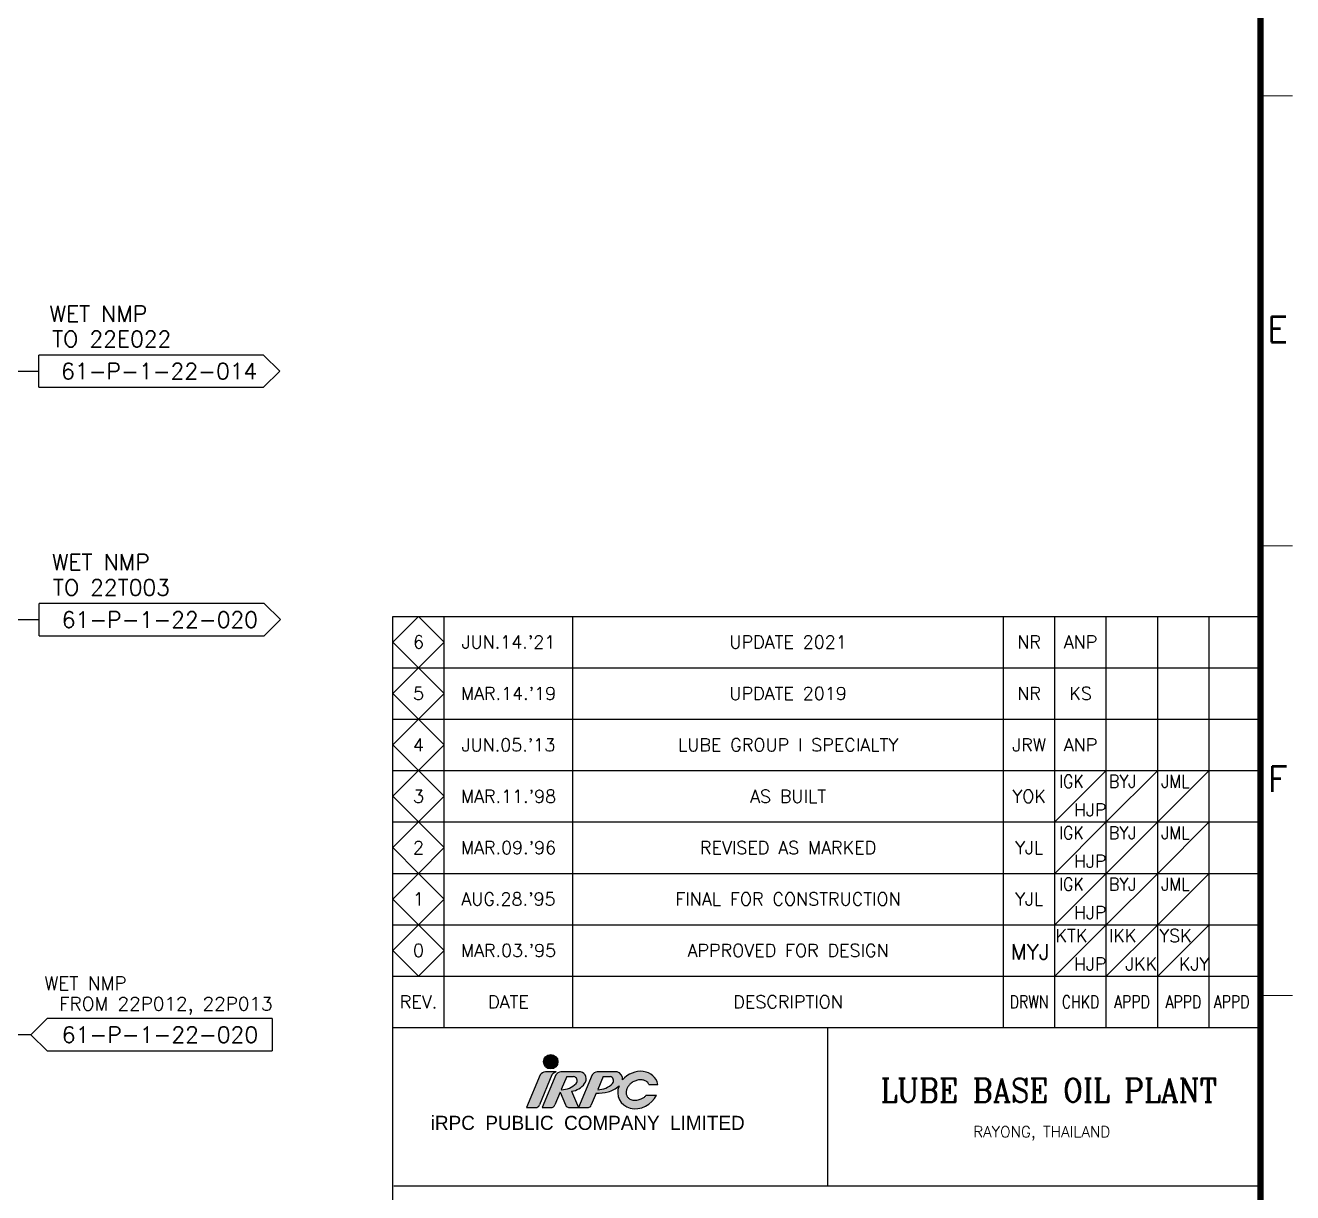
# Model space of a CAD drawing. Header units: millimetres. Extents: x 0 to 810, y -10 to 568.
# Drawn here: x 612.8 to 810, y 107.3 to 289 of the extents above; entities that cross this region are included whole.
import ezdxf
from ezdxf.enums import TextEntityAlignment as Align

# ---------------------------------------------------------------- set-up
doc = ezdxf.new("R2010")
doc.units = ezdxf.units.MM
doc.linetypes.add('SOLID', pattern=[0])
for name, color, linetype in [('1', 1, 'Continuous'), ('2', 7, 'Continuous'), ('3', 3, 'Continuous'), ('DWGLMT', 6, 'Continuous'), ('TTBOX', 6, 'Continuous')]:
    doc.layers.add(name, color=color, linetype=linetype)
doc.layers.add('DIM', color=3, linetype='Continuous', lineweight=13)
doc.styles.add('ROMANC', font='romanc', dxfattribs={"height": 1.5})
doc.styles.add('ROMANS', font='romans.shx', dxfattribs={"height": 0.1})
doc.styles.add('ROMSIM', font='simplex.shx', dxfattribs={"height": 0.1})
doc.styles.add('S3', font='SIMPLEX')
doc.styles.get("Standard").update_dxf_attribs({"font": 'romans.shx'})
doc.styles.add('style1', font='Angsana New.ttf', dxfattribs={"height": 2.5})

# ---------------------------------------------------------------- blocks, each defined once
blk = doc.blocks.new('J1')
at = {"layer": 'TTBOX', "color": 7, "style": 'ROMANS'}
for s, p in [("MAR.09.'96", (18, -5)), ('REVISED AS MARKED', (61.5, -5))]:
    blk.add_text(s, height=2, dxfattribs=at).set_placement(p, align=Align.CENTER)
blk = doc.blocks.new('LOGO')
for color, points in [(1, [(177, 89, 1), (207.5, 89, 1)]), (161, [(319.8, 67.8), (315.6, 57.9), (318.2, 57.9, -0.578871), (323.5, 43, -0.129175), (304.6, 31.5), (301, 23, 0.024345), (314, 25.1, 0.053995), (324.4, 28.9), (339.3, 64.5, 0.114261), (333, 67.8)])]:
    blk.add_hatch(color=color).paths.add_polyline_path(points)
h = blk.add_hatch(color=154)
h.paths.add_polyline_path([(194.9, 61, -0.153555), (203.6, 67.8), (180.9, 67.8, 0.231513), (170, 61), (141, -8.2), (160.6, -8.2, 0.300013), (168.2, -2.6)])
h.paths.add_polyline_path([(173.9, -8.2), (193.6, -8.2, 0.300013), (201.2, -2.6), (212.5, 24.5), (223.9, -2.6, 0.300013), (231.5, -8.2), (251.2, -8.2), (236.7, 26.3, 0.195224), (264.2, 42.5, 0.542848), (255.7, 67.8), (213.9, 67.8, 0.231513), (202.9, 61)])
h.paths.add_polyline_path([(226.5, 57.9), (240.9, 57.9, -0.578871), (246.2, 43, -0.20446), (214.7, 29.8)], flags=16)
h.paths.add_polyline_path([(303.8, 57.9), (315.6, 57.9), (319.8, 67.8), (291.1, 67.8, 0.231513), (280.2, 61), (251.2, -8.2), (270.8, -8.2, 0.300013), (278.4, -2.6), (288.8, 22.2, 0.02257), (301, 23), (304.6, 31.5, -0.073348), (292, 29.8)])
h = blk.add_hatch(color=141)
edge = h.paths.add_edge_path()
edge.add_ellipse((377.3, 29), major_axis=(-38.2, -22.6), ratio=0.856342, start_angle=162.5909, end_angle=292.4263)
edge.add_arc((329, 52.4), 15.9, 353.5282, 409.5463)
edge.add_line((339.3, 64.5), (324.4, 28.9))
edge.add_arc((301.4, 75.3), 51.8, 296.3797, 313.7721)
edge.add_ellipse((377.3, 29), major_axis=(-38.2, -22.6), ratio=0.856342, start_angle=312.3483, end_angle=489.5099)
edge.add_line((416.5, 18.1), (395.2, 18.1))
edge.add_spline(control_points=[(395.2, 18.1), (394, 16.7), (392.6, 15.4), (389.4, 12.9), (387.7, 11.8), (384.8, 10.3), (383.7, 9.8), (380.9, 8.7), (379.3, 8.3), (375.8, 7.5), (373.9, 7.3), (370.2, 7.2), (368.4, 7.3), (365.1, 8), (363.6, 8.4), (359.9, 10), (358, 11.3), (355.9, 13.6), (355.3, 14.3), (354.3, 15.9), (353.9, 16.8), (353.2, 18.6), (352.9, 19.5), (352.4, 22.4), (352.3, 24.3), (352.8, 27.5), (353.1, 28.6), (353.7, 30.8), (354.2, 31.9), (355.6, 34.9), (356.8, 36.8), (358.9, 39.5), (359.7, 40.3), (361.4, 42), (362.3, 42.8), (364.3, 44.4), (365.5, 45.3), (368, 46.8), (369.3, 47.5), (372, 48.6), (373.3, 49.1), (376.1, 49.9), (377.5, 50.2), (380.2, 50.6), (381.5, 50.7), (384.1, 50.8), (385.4, 50.7), (387.8, 50.3), (388.9, 50.1), (391.1, 49.5), (392.1, 49.1), (394.4, 48), (395.6, 47.2), (397.7, 45.4), (398.6, 44.4), (399.9, 42.5), (400.4, 41.7), (400.8, 40.8)], knot_values=[3.032261, 3.032261, 3.032261, 3.032261, 3.236598, 3.236598, 3.445002, 3.445002, 3.578184, 3.578184, 3.751992, 3.751992, 3.967447, 3.967447, 4.182903, 4.182903, 4.398359, 4.398359, 4.760483, 4.760483, 4.928447, 4.928447, 5.096411, 5.096411, 5.264375, 5.264375, 5.56337, 5.56337, 5.712867, 5.712867, 5.862365, 5.862365, 6.112831, 6.112831, 6.238065, 6.238065, 6.363298, 6.363298, 6.514679, 6.514679, 6.66606, 6.66606, 6.817441, 6.817441, 6.969385, 6.969385, 7.12133, 7.12133, 7.273274, 7.273274, 7.425218, 7.425218, 7.577162, 7.577162, 7.803975, 7.803975, 8.030787, 8.030787, 8.207159, 8.207159, 8.207159, 8.207159], degree=3, periodic=0)
edge.add_line((400.8, 40.8), (419.5, 40.8))
at = {"color": 174}
for p, q in [((170, 61), (141, -8.2)), ((194.9, 61), (168.2, -2.6)), ((202.9, 61), (173.9, -8.2)), ((203.6, 67.8), (180.9, 67.8)), ((255.7, 67.8), (213.9, 67.8)), ((226.5, 57.9), (214.7, 29.8)), ((226.5, 57.9), (240.9, 57.9)), ((280.2, 61), (251.2, -8.2)), ((212.5, 24.5), (201.2, -2.6)), ((212.5, 24.5), (223.9, -2.6)), ((236.7, 26.3), (251.2, -8.2)), ((288.8, 22.2), (278.4, -2.6)), ((141, -8.2), (160.6, -8.2)), ((146.2, -8.2), (160.6, -8.2)), ((173.9, -8.2), (193.6, -8.2)), ((173.9, -8.2), (193.6, -8.2)), ((231.5, -8.2), (270.8, -8.2))]:
    blk.add_line(p, q, dxfattribs=at)
at = {"color": 154}
for p, q in [((333, 67.8), (291.1, 67.8)), ((303.8, 57.9), (292, 29.8)), ((303.8, 57.9), (318.2, 57.9))]:
    blk.add_line(p, q, dxfattribs=at)
at = {"color": 142}
for p, q in [((400.8, 40.8), (419.5, 40.8)), ((395.2, 18.1), (416.5, 18.1))]:
    blk.add_line(p, q, dxfattribs=at)
at = {"color": 1}
blk.add_circle((192.3, 89), 15.3, dxfattribs=at)
at = {"color": 174}
for centre, radius, start, end in [((182.4, 53.2), 14.7, 95.8965, 148.0368), ((210, 50.5), 18.4, 110.4459, 145.3653), ((215.4, 53.2), 14.7, 95.8965, 148.0368), ((239.3, 48.9), 9.14, 319.4745, 79.7359), ((251.8, 52.4), 15.9, 321.6388, 75.6198), ((215.1, 73.2), 43.5, 269.5945, 315.8162), ((230.4, 68.3), 42.5, 278.5054, 322.6916), ((160.2, 0.3), 8.58, 267.0056, 339.7941), ((193.1, 0.3), 8.58, 267.0056, 339.7941), ((232, 0.3), 8.58, 200.2059, 272.9944), ((270.4, 0.3), 8.58, 267.0056, 339.7941)]:
    blk.add_arc(centre, radius, start, end, dxfattribs=at)
at = {"color": 154}
for centre, radius, start, end in [((292.6, 53.2), 14.7, 95.8965, 148.0368), ((292.3, 73.2), 43.5, 269.5945, 315.8162), ((286, 157.2), 135, 271.186, 281.9362)]:
    blk.add_arc(centre, radius, start, end, dxfattribs=at)
at = {"color": 161}
for centre, radius, start, end in [((316.5, 48.9), 9.14, 319.4745, 79.7359), ((301.4, 75.3), 51.8, 284.0169, 313.7721)]:
    blk.add_arc(centre, radius, start, end, dxfattribs=at)
at = {"color": 142}
blk.add_arc((329, 52.4), 15.9, 353.5282, 75.6198, dxfattribs=at)
at = {"color": 141}
blk.add_ellipse((377.3, 29), major_axis=(-38.2, -22.6), ratio=0.856342, start_param=2.837746, end_param=5.103802, dxfattribs=at)
at = {"color": 142}
blk.add_ellipse((377.3, 29), major_axis=(-38.2, -22.6), ratio=0.856342, start_param=5.451506, end_param=8.54356, dxfattribs=at)
at = {"color": 141}
blk.add_open_spline([(400.8, 40.8), (400.4, 41.7), (399.9, 42.5), (398.6, 44.4), (397.7, 45.4), (395.6, 47.2), (394.4, 48), (392.1, 49.1), (391.1, 49.5), (388.9, 50.1), (387.8, 50.3), (385.4, 50.7), (384.1, 50.8), (381.5, 50.7), (380.2, 50.6), (377.5, 50.2), (376.1, 49.9), (373.3, 49.1), (372, 48.6), (369.3, 47.5), (368, 46.8), (365.5, 45.3), (364.3, 44.4), (362.3, 42.8), (361.4, 42), (359.7, 40.3), (358.9, 39.5), (356.8, 36.8), (355.6, 34.9), (354.2, 31.9), (353.7, 30.8), (353.1, 28.6), (352.8, 27.5), (352.3, 24.3), (352.4, 22.4), (352.9, 19.5), (353.2, 18.6), (353.9, 16.8), (354.3, 15.9), (355.3, 14.3), (355.9, 13.6), (358, 11.3), (359.9, 10), (363.6, 8.4), (365.1, 8), (368.4, 7.3), (370.2, 7.2), (373.9, 7.3), (375.8, 7.5), (379.3, 8.3), (380.9, 8.7), (383.7, 9.8), (384.8, 10.3), (387.7, 11.8), (389.4, 12.9), (392.6, 15.4), (394, 16.7), (395.2, 18.1)], degree=3, knots=[3.032261, 3.032261, 3.032261, 3.032261, 3.208633, 3.208633, 3.435445, 3.435445, 3.662257, 3.662257, 3.814202, 3.814202, 3.966146, 3.966146, 4.11809, 4.11809, 4.270034, 4.270034, 4.421979, 4.421979, 4.57336, 4.57336, 4.724741, 4.724741, 4.876122, 4.876122, 5.001355, 5.001355, 5.126589, 5.126589, 5.377055, 5.377055, 5.526553, 5.526553, 5.67605, 5.67605, 5.975045, 5.975045, 6.143009, 6.143009, 6.310973, 6.310973, 6.478936, 6.478936, 6.841061, 6.841061, 7.056516, 7.056516, 7.271972, 7.271972, 7.487428, 7.487428, 7.661236, 7.661236, 7.794418, 7.794418, 8.002821, 8.002821, 8.207159, 8.207159, 8.207159, 8.207159], dxfattribs=at)
blk = doc.blocks.new('12')
at = {"xscale": 0.0779999999999994, "yscale": 0.0779999999999994, "zscale": 0.0779999999999994}
blk.add_blockref('LOGO', (31.02, 7.87), dxfattribs=at)
at = {"color": 1, "style": 'style1'}
blk.add_text('iRPC  PUBLIC  COMPANY  LIMITED', height=2.34, dxfattribs=at).set_placement((26.15, 3.52))

msp = doc.modelspace()

# ---------------------------------------------------------------- linework, layer by layer
at = {"color": 7}
for p, q in [((649.91, 237.66), (614.91, 237.66)), ((614.91, 232.66), (614.91, 237.66)), ((652.41, 235.16), (649.91, 237.66)), ((649.91, 232.66), (652.41, 235.16)), ((614.91, 232.66), (649.91, 232.66)), ((650.01, 198.99), (615.01, 198.99)), ((615.01, 193.99), (615.01, 198.99)), ((652.51, 196.49), (650.01, 198.99)), ((650.01, 193.99), (652.51, 196.49)), ((615.01, 193.99), (650.01, 193.99)), ((616.21, 134.39), (613.71, 131.89)), ((651.21, 134.39), (616.21, 134.39)), ((651.21, 134.39), (651.21, 129.39)), ((613.71, 131.89), (616.21, 129.39)), ((616.21, 129.39), (651.21, 129.39))]:
    msp.add_line(p, q, dxfattribs=at)
for p, q in [((781, 173), (773, 165)), ((789, 173), (781, 165)), ((797, 173), (789, 165)), ((781, 165), (773, 157)), ((789, 165), (781, 157)), ((797, 165), (789, 157)), ((781, 157), (773, 149)), ((789, 157), (781, 149)), ((797, 157), (789, 149)), ((781, 149), (773, 141)), ((789, 149), (781, 141)), ((797, 149), (789, 141))]:
    msp.add_line(p, q)
at = {"color": 6, "const_width": 1}
msp.add_lwpolyline([(0, 558), (805, 558), (805, 0), (0, 0), (0, 558)], dxfattribs=at)
at = {"layer": '1', "color": 7}
msp.add_line((526.6, 196.49), (615.01, 196.49), dxfattribs=at)
at = {"layer": '3', "color": 7, "linetype": 'SOLID'}
for p, q in [((526.45, 235.16), (614.91, 235.16)), ((613.71, 131.89), (304.6, 131.89))]:
    msp.add_line(p, q, dxfattribs=at)
at = {"layer": 'DIM', "color": 7}
for p, q in [((805, 278), (810, 278)), ((805, 208), (810, 208)), ((805, 138), (810, 138))]:
    msp.add_line(p, q, dxfattribs=at)
at = {"layer": 'DWGLMT', "color": 6}
msp.add_line((670, 0), (670, 197), dxfattribs=at)
at = {"layer": 'DWGLMT'}
for p, q in [((737.64, 133), (737.64, 108.37)), ((670.14, 108.37), (805.14, 108.37))]:
    msp.add_line(p, q, dxfattribs=at)
at = {"layer": 'TTBOX', "color": 7}
for p, q in [((670, 197), (805, 197)), ((674, 197), (670, 193)), ((678, 193), (674, 197)), ((678, 133), (678, 197)), ((698, 133), (698, 197)), ((765, 133), (765, 197)), ((773, 133), (773, 197)), ((781, 133), (781, 197)), ((789, 133), (789, 197)), ((797, 133), (797, 197)), ((670, 193), (674, 189)), ((674, 189), (678, 193)), ((670, 189), (805, 189)), ((674, 189), (670, 185)), ((678, 185), (674, 189)), ((670, 185), (674, 181)), ((674, 181), (678, 185)), ((670, 181), (805, 181)), ((674, 181), (670, 177)), ((678, 177), (674, 181)), ((670, 177), (674, 173)), ((674, 173), (678, 177)), ((670, 173), (805, 173)), ((674, 173), (670, 169)), ((678, 169), (674, 173)), ((670, 169), (674, 165)), ((674, 165), (678, 169)), ((670, 165), (805, 165)), ((674, 165), (670, 161)), ((678, 161), (674, 165)), ((670, 161), (674, 157)), ((674, 157), (678, 161)), ((670, 157), (805, 157)), ((674, 157), (670, 153)), ((678, 153), (674, 157)), ((670, 153), (674, 149)), ((674, 149), (678, 153)), ((670, 149), (805, 149)), ((674, 149), (670, 145)), ((678, 145), (674, 149)), ((670, 145), (674, 141)), ((674, 141), (678, 145)), ((670, 141), (805, 141)), ((670, 133), (805, 133))]:
    msp.add_line(p, q, dxfattribs=at)

# ---------------------------------------------------------------- block references
at = {"xscale": 0.9394762561541938, "yscale": 0.9394762561541938, "zscale": 0.9394762561541938}
msp.add_blockref('12', (651.34, 113.76), dxfattribs=at)
at = {"layer": '1'}
msp.add_blockref('J1', (670, 165), dxfattribs=at)

# ---------------------------------------------------------------- texts
at = {"style": 'ROMANC'}
msp.add_text('RAYONG, THAILAND', height=1.7158, dxfattribs=at).set_placement((770.96, 116.52), align=Align.MIDDLE)
at = {"layer": '1', "color": 7, "style": 'ROMANS'}
for s, p in [('61-P-1-22-014', (633.66, 235.16)), ('61-P-1-22-020', (633.76, 196.49)), ('61-P-1-22-020', (633.78, 131.89))]:
    msp.add_text(s, height=2.5, dxfattribs=at).set_placement(p, align=Align.MIDDLE)
at = {"layer": '2', "color": 7, "style": 'ROMSIM'}
for s, height, p in [('WET NMP', 2.5, (631.81, 242.85)), ('TO 22E022', 2.5, (635.55, 238.92)), ('WET NMP', 2.5, (632.19, 204.18)), ('TO 22T003', 2.5, (635.34, 200.24)), ('WET NMP', 2.1, (628.58, 138.84)), ('FROM 22P012, 22P013', 2.0999, (651.3, 135.65))]:
    msp.add_text(s, height=height, dxfattribs=at).set_placement(p, align=Align.RIGHT)
at = {"layer": 'DIM', "color": 2, "style": 'S3'}
for s, p in [('E', (807.67, 241.69)), ('F', (807.67, 171.69))]:
    msp.add_text(s, height=4, dxfattribs=at).set_placement(p, align=Align.MIDDLE)
at = {"layer": 'DWGLMT', "color": 2, "style": 'ROMANC', "width": 0.9}
msp.add_text('LUBE BASE OIL PLANT', height=3.6766, dxfattribs=at).set_placement((772.07, 123.24), align=Align.MIDDLE)
at = {"layer": 'TTBOX', "color": 7}
for s, height, p in [('6', 2, (674, 192)), ('NR', 2, (769, 192)), ('ANP', 2, (777, 192)), ('5', 2, (674, 184)), ('NR', 2, (769, 184)), ('KS', 2, (777, 184)), ('4', 2, (674, 176)), ('JRW', 2, (769, 176)), ('ANP', 2, (777, 176)), ('3', 2, (674, 168)), ('YOK', 2, (769, 168)), ('HJP', 2, (778.49, 165.89)), ('2', 2, (674, 160)), ('YJL', 2, (769, 160)), ('HJP', 2, (778.49, 157.89)), ('1', 2, (674, 152)), ("AUG.28.'95", 2, (688, 152)), ('FINAL FOR CONSTRUCTION', 2, (731.5, 152)), ('YJL', 2, (769, 152)), ('HJP', 2, (778.49, 149.89)), ('KTK', 2, (775.58, 146.31)), ('IKK', 2, (783.54, 146.31)), ('YSK', 2, (791.76, 146.31)), ('0', 2, (674, 144)), ("MAR.03.'95", 2, (688, 144)), ('APPROVED FOR DESIGN', 2, (731.5, 144)), ('MYJ', 2.4, (769.16, 143.58)), ('HJP', 2, (778.49, 141.89)), ('JKK', 2, (786.45, 141.89)), ('KJY', 2, (794.67, 141.89)), ('REV.', 2, (674, 136)), ('DATE', 2, (688, 136)), ('DESCRIPTION', 2, (731.5, 136))]:
    msp.add_text(s, height=height, dxfattribs=at).set_placement(p, align=Align.CENTER)
at = {"layer": 'TTBOX', "color": 7, "style": 'ROMANS'}
for s, p in [("JUN.14.'21", (688, 192)), ('UPDATE 2021', (731.5, 192)), ("MAR.14.'19", (688, 184)), ('UPDATE 2019', (731.5, 184)), ("JUN.05.'13", (688, 176)), ('LUBE GROUP I SPECIALTY', (731.5, 176)), ("MAR.11.'98", (688, 168)), ('AS BUILT', (731.5, 168))]:
    msp.add_text(s, height=2, dxfattribs=at).set_placement(p, align=Align.CENTER)
at = {"layer": 'TTBOX', "color": 7}
for s, width, p in [('IGK', 0.9, (775.58, 170.31)), ('BYJ', 0.9, (783.54, 170.31)), ('JML', 0.9, (791.76, 170.31)), ('IGK', 0.9, (775.58, 162.31)), ('BYJ', 0.9, (783.54, 162.31)), ('JML', 0.9, (791.76, 162.31)), ('IGK', 0.9, (775.58, 154.31)), ('BYJ', 0.9, (783.54, 154.31)), ('JML', 0.9, (791.76, 154.31)), ('DRWN', 0.8, (769, 136)), ('CHKD', 0.8, (777, 136)), ('APPD', 0.8, (785, 136)), ('APPD', 0.8, (793, 136)), ('APPD', 0.8, (800.5, 136))]:
    msp.add_text(s, height=2, dxfattribs=dict(at, width=width)).set_placement(p, align=Align.CENTER)

doc.saveas('drawing.dxf')
